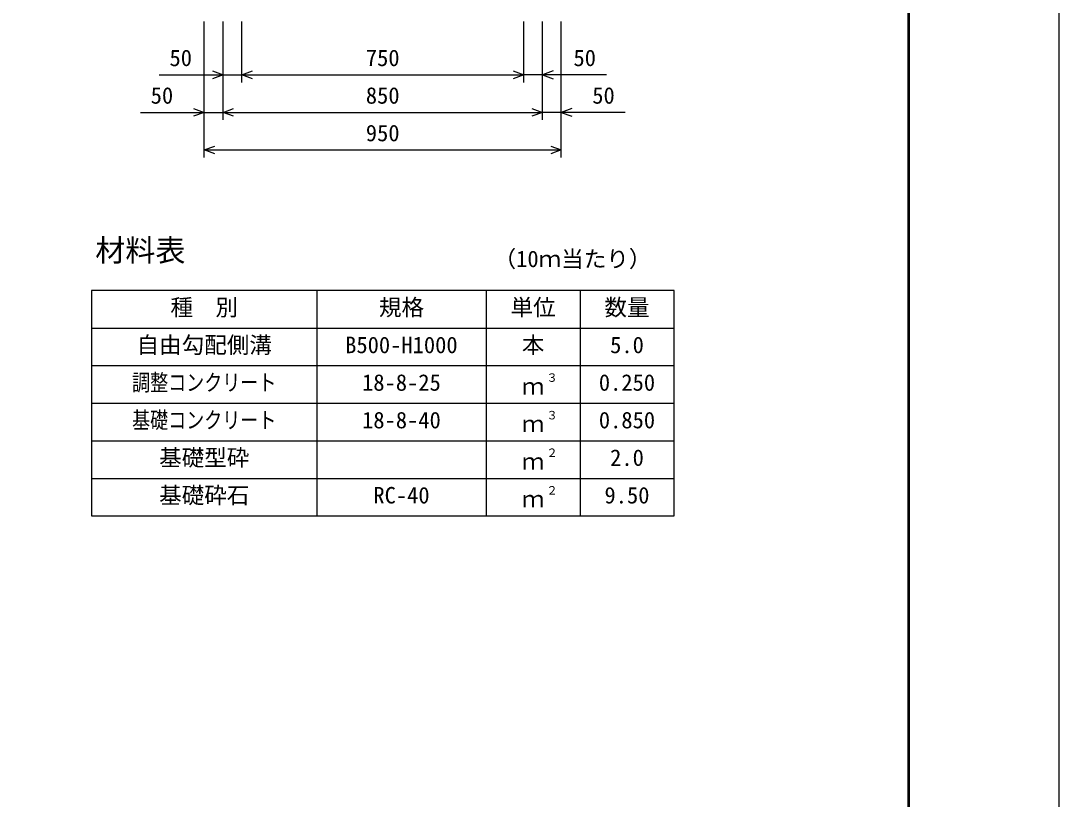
# Model space of a CAD drawing. Units: millimetres, scale not verified. Extents: x -16800 to 16800, y -5940 to 5940.
# Drawn here: x 14037 to 16800, y 26 to 2098 of the extents above; entities that cross this region are included whole.
import ezdxf
from ezdxf.enums import TextEntityAlignment as Align

# ---------------------------------------------------------------- set-up
doc = ezdxf.new("R2010")
doc.units = ezdxf.units.MM
doc.header["$LTSCALE"] = 20
for name, color, linetype, lineweight in [('0-0_DIM', 7, 'Continuous', 25), ('0-1_Defpoints', 5, 'Continuous', 25), ('0-3_HYO', 3, 'Continuous', 25), ('0-4_HYO2', 4, 'Continuous', 25), ('0-6_TXT', 7, 'Continuous', 25), ('0-7_WAKU', 3, 'Continuous', 25)]:
    doc.layers.add(name, color=color, linetype=linetype, lineweight=lineweight)
doc.styles.add('ＭＳ ゴシック', font='')
doc.styles.get('ＭＳ ゴシック').set_extended_font_data('MS Gothic')

msp = doc.modelspace()

# ---------------------------------------------------------------- linework, layer by layer
at = {"layer": '0-0_DIM'}
for p, q in [((14525, 1734.15), (14525, 2096.49)), ((14575, 1834.15), (14575, 2096.49)), ((14625, 1934.15), (14625, 2096.49)), ((15375, 1934.15), (15375, 2096.49)), ((15425, 1834.15), (15425, 2096.49)), ((15475, 1734.15), (15475, 2096.49)), ((14405, 1954.15), (14625, 1954.15)), ((14625, 1954.15), (15375, 1954.15)), ((15595, 1954.15), (15375, 1954.15)), ((14355, 1854.15), (14575, 1854.15)), ((14575, 1854.15), (15425, 1854.15)), ((15645, 1854.15), (15425, 1854.15)), ((14525, 1754.15), (15475, 1754.15))]:
    msp.add_line(p, q, dxfattribs=at)
for points in [[(14546.81, 1964.41), (14575, 1954.15), (14546.81, 1943.89)], [(14653.19, 1943.89), (14625, 1954.15), (14653.19, 1964.41)], [(15346.81, 1964.41), (15375, 1954.15), (15346.81, 1943.89)], [(15453.19, 1964.41), (15425, 1954.15), (15453.19, 1943.89)], [(14496.81, 1864.41), (14525, 1854.15), (14496.81, 1843.89)], [(14603.19, 1843.89), (14575, 1854.15), (14603.19, 1864.41)], [(15396.81, 1864.41), (15425, 1854.15), (15396.81, 1843.89)], [(15503.19, 1864.41), (15475, 1854.15), (15503.19, 1843.89)], [(14553.19, 1743.89), (14525, 1754.15), (14553.19, 1764.41)], [(15446.81, 1764.41), (15475, 1754.15), (15446.81, 1743.89)]]:
    msp.add_lwpolyline(points, dxfattribs=at)
at = {"layer": '0-1_Defpoints'}
msp.add_lwpolyline([(0, -5940), (16800, -5940), (16800, 5940), (0, 5940)], close=True, dxfattribs=at)
at = {"layer": '0-3_HYO'}
for p, q in [((14825, 1380.2), (14825, 780.2)), ((15275, 1380.2), (15275, 780.2)), ((15525, 1380.2), (15525, 780.2)), ((14225, 1280.2), (15775, 1280.2))]:
    msp.add_line(p, q, dxfattribs=at)
msp.add_lwpolyline([(14225, 780.2), (15775, 780.2), (15775, 1380.2), (14225, 1380.2)], close=True, dxfattribs=at)
at = {"layer": '0-4_HYO2'}
for p, q in [((14225, 1180.2), (15775, 1180.2)), ((14225, 1080.2), (15775, 1080.2)), ((14225, 980.2), (15775, 980.2)), ((14225, 880.2), (15775, 880.2))]:
    msp.add_line(p, q, dxfattribs=at)
at = {"layer": '0-7_WAKU', "lineweight": 50}
msp.add_lwpolyline([(400, -5540), (16400, -5540), (16400, 5540), (400, 5540)], close=True, dxfattribs=at)

# ---------------------------------------------------------------- texts
at = {"layer": '0-0_DIM', "style": 'ＭＳ ゴシック'}
for s, p in [('50', (14432.56, 1964.15)), ('750', (14955, 1964.15)), ('50', (15507.44, 1964.15)), ('50', (14382.56, 1864.15)), ('850', (14955, 1864.15)), ('50', (15557.44, 1864.15)), ('950', (14955, 1764.15))]:
    msp.add_text(s, height=43.99, dxfattribs=at).set_placement(p, align=Align.BOTTOM_LEFT)
at = {"layer": '0-6_TXT', "style": 'ＭＳ ゴシック'}
for s, height, p in [('材料表', 58.65, (14235, 1440.2)), ('（10ｍ当たり）', 43.99, (15295, 1429.2)), ('種\u3000別', 43.99, (14435, 1300.2)), ('規格', 43.99, (14990, 1300.2)), ('単位', 43.99, (15340, 1300.2)), ('数量', 43.99, (15590, 1300.2)), ('自由勾配側溝', 43.99, (14345, 1200.2)), ('B500-H1000', 43.99, (14900, 1200.2)), ('本', 43.99, (15370, 1200.2)), ('5.0', 43.99, (15605, 1200.2)), ('18-8-25', 43.99, (14945, 1100.2)), ('ｍ', 43.99, (15370, 1090.2)), ('３', 21.99, (15435.54, 1130.57)), ('0.250', 43.99, (15575, 1100.2)), ('18-8-40', 43.99, (14945, 1000.2)), ('３', 21.99, (15435.54, 1030.57)), ('0.850', 43.99, (15575, 1000.2)), ('ｍ', 43.99, (15370, 990.2)), ('基礎型砕', 43.99, (14405, 900.2)), ('２', 21.99, (15435.54, 930.57)), ('2.0', 43.99, (15605, 900.2)), ('ｍ', 43.99, (15370, 890.2)), ('基礎砕石', 43.99, (14405, 800.2)), ('RC-40', 43.99, (14975, 800.2)), ('２', 21.99, (15435.54, 830.57)), ('9.50', 43.99, (15590, 800.2)), ('ｍ', 43.99, (15370, 790.2))]:
    msp.add_text(s, height=height, dxfattribs=at).set_placement(p, align=Align.BOTTOM_LEFT)
at = {"layer": '0-6_TXT', "style": 'ＭＳ ゴシック', "width": 0.8}
for s, p in [('調整コンクリート', (14333, 1100.2)), ('基礎コンクリート', (14333, 1000.2))]:
    msp.add_text(s, height=43.99, dxfattribs=at).set_placement(p, align=Align.BOTTOM_LEFT)

doc.saveas('drawing.dxf')
